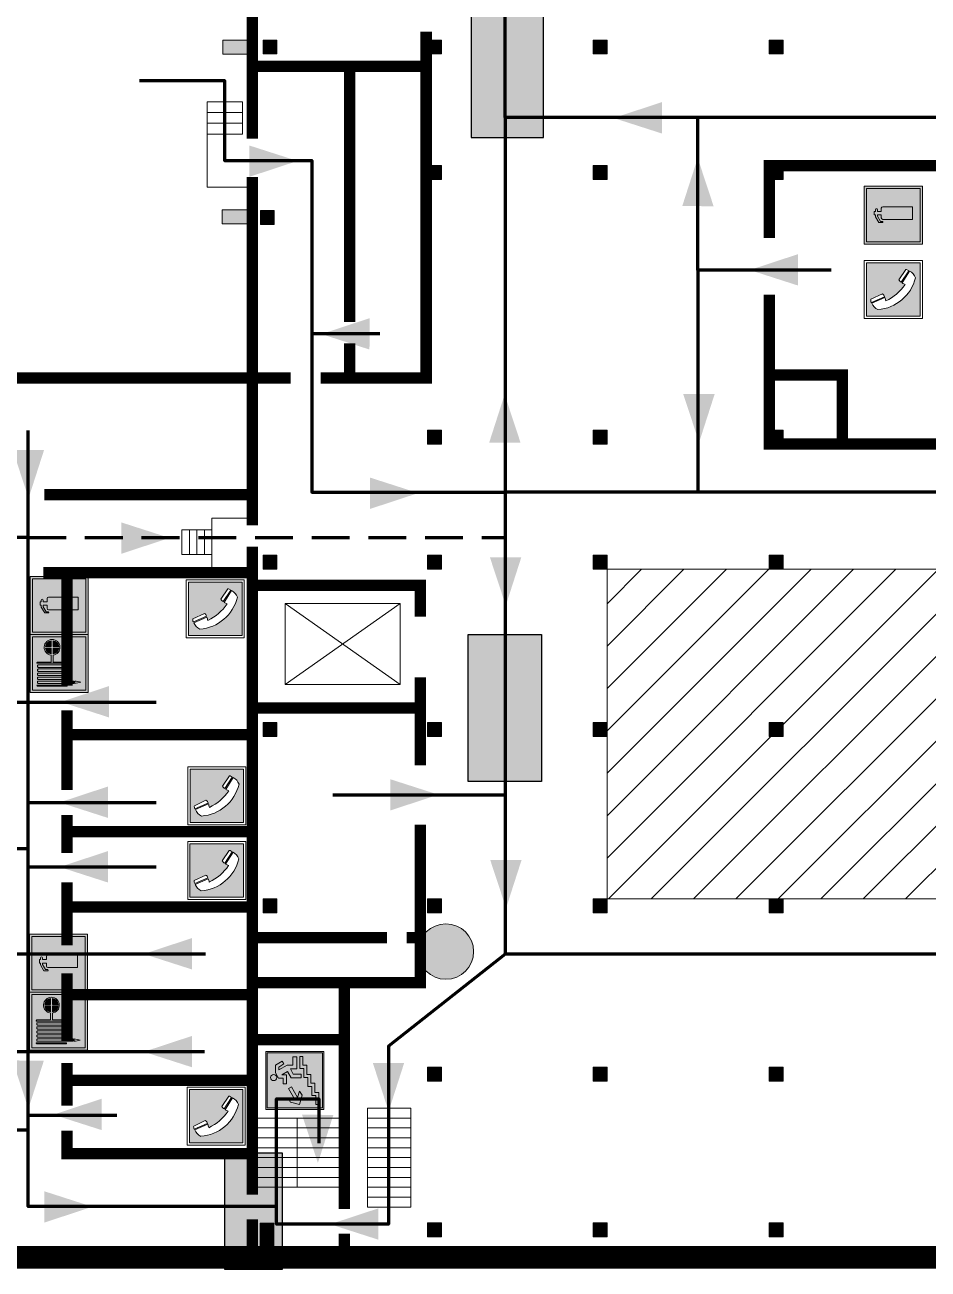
# Model space of a CAD drawing. Header units: millimetres. Extents: x 13810 to 67229, y 12374 to 21950.
# Drawn here: x 28635.9 to 28731.5, y 14167.9 to 14299.7 of the extents above; entities that cross this region are included whole.
import ezdxf

# ---------------------------------------------------------------- set-up
doc = ezdxf.new("R2010")
doc.units = ezdxf.units.MM
doc.linetypes.add('{ Wide Dash }', pattern=[12, 4, -2, 4, -2])
doc.layers.add('План_Штампы', color=7, linetype='Continuous')

# ---------------------------------------------------------------- blocks, each defined once
blk = doc.blocks.new('A$C32E8229D')
at = {"true_color": 0xffffff}
blk.add_hatch(color=7, dxfattribs=at).paths.add_polyline_path([(0, 0), (0, -8), (16, -8), (16, 0)])
h = blk.add_hatch(color=126)
h.paths.add_polyline_path([(0.2, -0.2), (15.8, -0.2), (15.8, -7.8), (0.2, -7.8)])
h.paths.add_polyline_path([(13.49, -2.05), (12.08, -2.05), (11.37, -2.63, 0.162397), (11.29, -2.84), (11.29, -3.63), (10.35, -3.63), (10.35, -4.05), (11.68, -4.05), (11.68, -3.48), (12.26, -4.28), (11.29, -5.1), (11.29, -6.78), (11.85, -6.78), (11.85, -5.44), (12.8, -4.64), (12.8, -5.94), (14.46, -5.94), (14.46, -5.39), (13.45, -5.39), (13.45, -3.97), (12.46, -2.59), (13.15, -2.59), (13.69, -3.34), (14.18, -3)], flags=16)
h.paths.add_polyline_path([(10.74, -1.82, 1), (11.8, -1.82, 1)], flags=16)
h.paths.add_polyline_path([(9.39, -3.59), (5.99, -3.59), (6.56, -3.03), (5.91, -3.03), (5.1, -3.83), (5.91, -4.64), (6.56, -4.64), (5.99, -4.09), (9.39, -4.09)], flags=16)
h.paths.add_polyline_path([(4.29, -1.08), (1.72, -1.08), (1.72, -6.6), (4.29, -6.6)], flags=16)
at = {"color": 126}
blk.add_lwpolyline([(16, -8), (0, -8), (0, 0), (16, 0)], close=True, dxfattribs=at)
blk = doc.blocks.new('вниз 3')
at = {"lineweight": 0, "true_color": 0xffffff}
h = blk.add_hatch(color=7, dxfattribs=at)
h.dxf.hatch_style = 1
h.paths.add_polyline_path([(40997.5, -4475.69), (40997.25, -4475.28), (40995.76, -4476.15), (40995.97, -4475.23), (40995.39, -4475.56), (40995.05, -4476.83), (40996.33, -4477.17), (40996.91, -4476.83), (40996, -4476.55)], flags=0)
h.paths.add_polyline_path([(40999.81, -4473.95), (41000.22, -4473.95), (41000.64, -4474.67), (41001.03, -4474.43), (41000.46, -4473.49), (41000.42, -4473.49), (40999.43, -4473.49), (40998.68, -4473.92), (40998.68, -4474.57), (40997.88, -4474.57), (40997.88, -4475), (40999.14, -4475), (40999.14, -4474.43), (40999.14, -4474.38), (40999.59, -4475.15), (40998.72, -4475.67), (40998.72, -4477.06), (40999.24, -4477.06), (40999.24, -4475.96), (40999.95, -4475.56), (40999.95, -4476.43), (41001.61, -4476.43), (41001.61, -4475.88), (41000.47, -4475.88), (41000.47, -4475.12)], flags=0)
h.paths.add_polyline_path([(40999.2, -4473.24, 1), (40998.35, -4473.24, 1)], flags=0)
h.paths.add_polyline_path([(41000.46, -4477.26), (41001.69, -4477.26), (41001.69, -4476.84), (41000.03, -4476.84), (41000.03, -4477.39), (40998.78, -4477.39), (40998.78, -4477.95), (40997.53, -4477.95), (40997.53, -4478.5), (40996.29, -4478.5), (40996.29, -4479.06), (40995.05, -4479.06), (40995.05, -4479.48), (40995.29, -4479.48), (40996.72, -4479.48), (40996.72, -4478.92), (40997.97, -4478.92), (40997.97, -4478.36), (40999.2, -4478.36), (40999.2, -4477.81), (41000.46, -4477.81)], flags=0)
h.paths.add_polyline_path([(41002.37, -4472.17), (40994.37, -4472.17), (40994.37, -4480.17), (41002.37, -4480.17)])
h.paths.add_polyline_path([(41002.16, -4479.96), (40994.57, -4479.96), (40994.57, -4472.37), (41002.16, -4472.37)], flags=16)
h.paths.add_polyline_path([(41001.61, -4475.88), (41001.61, -4476.43), (40999.95, -4476.43), (40999.95, -4475.56), (40999.24, -4475.96), (40999.24, -4477.06), (40998.72, -4477.06), (40998.72, -4475.67), (40999.59, -4475.15), (40999.14, -4474.38), (40999.14, -4474.43), (40999.14, -4475), (40997.88, -4475), (40997.88, -4474.57), (40998.68, -4474.57), (40998.68, -4473.92), (40999.43, -4473.49), (41000.42, -4473.49), (41000.46, -4473.49), (41001.03, -4474.43), (41000.64, -4474.67), (41000.22, -4473.95), (40999.81, -4473.95), (41000.47, -4475.12), (41000.47, -4475.88)], flags=0)
h.paths.add_polyline_path([(41001.69, -4476.84), (41001.69, -4477.26), (41000.46, -4477.26), (41000.46, -4477.81), (40999.2, -4477.81), (40999.2, -4478.36), (40997.97, -4478.36), (40997.97, -4478.92), (40996.72, -4478.92), (40996.72, -4479.48), (40995.05, -4479.48), (40995.05, -4479.06), (40996.29, -4479.06), (40996.29, -4478.5), (40997.53, -4478.5), (40997.53, -4477.95), (40998.78, -4477.95), (40998.78, -4477.39), (41000.03, -4477.39), (41000.03, -4476.84)], flags=0)
h.paths.add_polyline_path([(40998.35, -4473.24, -1), (40999.2, -4473.24, -1)], flags=0)
h.paths.add_polyline_path([(40997.5, -4475.69), (40996, -4476.55), (40996.91, -4476.83), (40996.33, -4477.17), (40995.05, -4476.83), (40995.39, -4475.56), (40995.97, -4475.23), (40995.76, -4476.15), (40997.25, -4475.28)], flags=0)
at = {"lineweight": 0}
h = blk.add_hatch(color=126, dxfattribs=at)
h.dxf.hatch_style = 1
h.paths.add_polyline_path([(41002.16, -4472.37), (40994.57, -4472.37), (40994.57, -4479.96), (41002.16, -4479.96)])
h.paths.add_polyline_path([(40995.97, -4475.23), (40995.76, -4476.15), (40997.25, -4475.28), (40997.5, -4475.69), (40996, -4476.55), (40996.91, -4476.83), (40996.33, -4477.17), (40995.05, -4476.83), (40995.39, -4475.56)], flags=16)
h.paths.add_polyline_path([(40997.88, -4474.57), (40998.68, -4474.57), (40998.68, -4473.92), (40999.43, -4473.49), (41000.42, -4473.49), (41000.46, -4473.49), (41001.03, -4474.43), (41000.64, -4474.67), (41000.22, -4473.95), (40999.81, -4473.95), (41000.47, -4475.12), (41000.47, -4475.88), (41001.61, -4475.88), (41001.61, -4476.43), (40999.95, -4476.43), (40999.95, -4475.56), (40999.24, -4475.96), (40999.24, -4477.06), (40998.72, -4477.06), (40998.72, -4475.67), (40999.59, -4475.15), (40999.14, -4474.38), (40999.14, -4474.43), (40999.14, -4475), (40997.88, -4475)], flags=16)
h.paths.add_polyline_path([(40998.35, -4473.24, -1), (40999.2, -4473.24, -1)], flags=16)
h.paths.add_polyline_path([(40997.53, -4477.95), (40998.78, -4477.95), (40998.78, -4477.39), (41000.03, -4477.39), (41000.03, -4476.84), (41001.69, -4476.84), (41001.69, -4477.26), (41000.46, -4477.26), (41000.46, -4477.81), (40999.2, -4477.81), (40999.2, -4478.36), (40997.97, -4478.36), (40997.97, -4478.92), (40996.72, -4478.92), (40996.72, -4479.48), (40995.05, -4479.48), (40995.05, -4479.06), (40996.29, -4479.06), (40996.29, -4478.5), (40997.53, -4478.5)], flags=16)
at = {"lineweight": 0, "true_color": 0xffffff}
h = blk.add_hatch(color=7, dxfattribs=at)
h.dxf.hatch_style = 1
h.paths.add_polyline_path([(40999.2, -4473.24, 1), (40998.35, -4473.24, 1)])
h.paths.add_polyline_path([(40999.81, -4473.95), (41000.22, -4473.95), (41000.64, -4474.67), (41001.03, -4474.43), (41000.46, -4473.49), (41000.42, -4473.49), (40999.43, -4473.49), (40998.68, -4473.92), (40998.68, -4474.57), (40997.88, -4474.57), (40997.88, -4475), (40999.14, -4475), (40999.14, -4474.43), (40999.14, -4474.38), (40999.59, -4475.15), (40998.72, -4475.67), (40998.72, -4477.06), (40999.24, -4477.06), (40999.24, -4475.96), (40999.95, -4475.56), (40999.95, -4476.43), (41001.61, -4476.43), (41001.61, -4475.88), (41000.47, -4475.88), (41000.47, -4475.12)])
h.paths.add_polyline_path([(40999.2, -4477.81), (41000.46, -4477.81), (41000.46, -4477.26), (41001.69, -4477.26), (41001.69, -4476.84), (41000.03, -4476.84), (41000.03, -4477.39), (40998.78, -4477.39), (40998.78, -4477.95), (40997.53, -4477.95), (40997.53, -4478.5), (40996.29, -4478.5), (40996.29, -4479.06), (40995.05, -4479.06), (40995.05, -4479.48), (40995.29, -4479.48), (40996.72, -4479.48), (40996.72, -4478.92), (40997.97, -4478.92), (40997.97, -4478.36), (40999.2, -4478.36)])
h.paths.add_polyline_path([(40997.5, -4475.69), (40997.25, -4475.28), (40995.76, -4476.15), (40995.97, -4475.23), (40995.39, -4475.56), (40995.05, -4476.83), (40996.33, -4477.17), (40996.91, -4476.83), (40996, -4476.55)])
at = {"color": 126, "lineweight": 0}
for points in [[(40994.37, -4472.17), (41002.37, -4472.17), (41002.37, -4480.17), (40994.37, -4480.17)], [(40994.57, -4472.37), (41002.16, -4472.37), (41002.16, -4479.96), (40994.57, -4479.96)]]:
    blk.add_lwpolyline(points, close=True, dxfattribs=at)
for points in [[(40999.14, -4474.43), (40999.14, -4475), (40997.88, -4475), (40997.88, -4474.57), (40998.68, -4474.57), (40998.68, -4473.92), (40999.43, -4473.49), (41000.42, -4473.49), (41000.46, -4473.49), (41001.03, -4474.43), (41000.64, -4474.67), (41000.22, -4473.95), (40999.81, -4473.95), (41000.47, -4475.12), (41000.47, -4475.88), (41001.61, -4475.88), (41001.61, -4476.43), (40999.95, -4476.43), (40999.95, -4475.56), (40999.24, -4475.96), (40999.24, -4477.06), (40998.72, -4477.06), (40998.72, -4475.67), (40999.59, -4475.15), (40999.14, -4474.38), (40999.14, -4474.43)], [(40995.05, -4476.83), (40995.39, -4475.56), (40995.97, -4475.23), (40995.76, -4476.15), (40997.25, -4475.28), (40997.5, -4475.69), (40996, -4476.55), (40996.91, -4476.83), (40996.33, -4477.17), (40995.05, -4476.83)], [(40995.29, -4479.48), (40995.05, -4479.48), (40995.05, -4479.06), (40996.29, -4479.06), (40996.29, -4478.5), (40997.53, -4478.5), (40997.53, -4477.95), (40998.78, -4477.95), (40998.78, -4477.39), (41000.03, -4477.39), (41000.03, -4476.84), (41001.69, -4476.84), (41001.69, -4477.26), (41000.46, -4477.26), (41000.46, -4477.81), (40999.2, -4477.81), (40999.2, -4478.36), (40997.97, -4478.36), (40997.97, -4478.92), (40996.72, -4478.92), (40996.72, -4479.48), (40995.05, -4479.48)]]:
    blk.add_lwpolyline(points, dxfattribs=at)
blk.add_circle((40998.77, -4473.24), 0.426, dxfattribs=at)
blk = doc.blocks.new('A$C7B4425F7')
at = {"true_color": 0xffffff}
blk.add_hatch(color=7, dxfattribs=at).paths.add_polyline_path([(0, 0), (-16, 0), (-16, -8), (0, -8)])
h = blk.add_hatch(color=126)
h.paths.add_polyline_path([(-0.2, -0.2), (-15.8, -0.2), (-15.8, -7.8), (-0.2, -7.8)])
h.paths.add_polyline_path([(-11.76, -2.03), (-11.76, -3.66), (-11.17, -3.66, -0.568275), (-11.17, -6.18), (-12.58, -6.18), (-12.58, -2.03)], flags=16)
h.paths.add_polyline_path([(-13.33, -4.12, -0.495768), (-13.59, -6.18), (-15.03, -6.18), (-15.03, -2.03), (-13.59, -2.03, -0.487973)], flags=16)
h.paths.add_polyline_path([(-10.25, -2.03), (-9.48, -2.03), (-9.48, -6.18), (-10.25, -6.18)], flags=16)
h.paths.add_polyline_path([(-13.84, -3.69), (-14.24, -3.69), (-14.24, -3.03), (-13.9, -3.03, -0.692621)], flags=0)
h.paths.add_polyline_path([(-9.15, -2.03), (-8.4, -2.03), (-8.04, -3.07), (-7.68, -2.03), (-6.93, -2.03), (-7.64, -4.1), (-6.93, -6.18), (-7.68, -6.18), (-8.04, -5.14), (-8.4, -6.18), (-9.15, -6.18), (-8.44, -4.1)], flags=16)
h.paths.add_polyline_path([(-11.76, -4.46), (-11.42, -4.46, -0.692621), (-11.36, -5.12), (-11.76, -5.12)], flags=0)
h.paths.add_polyline_path([(-13.9, -5.2), (-14.24, -5.2), (-14.24, -4.55), (-13.84, -4.55, -0.708038)], flags=0)
edge = h.paths.add_edge_path(flags=16)
edge.add_ellipse((-5.51, -4.08), major_axis=(0, 2.05), ratio=0.586184, start_angle=0, end_angle=360)
edge = h.paths.add_edge_path(flags=0)
edge.add_ellipse((-5.51, -4.08), major_axis=(0, 1.14), ratio=0.454828, start_angle=0, end_angle=360)
h.paths.add_polyline_path([(-4.13, -4.96, 0.377264), (-3.48, -4.52, 0.0555), (-3.16, -2.03), (-1.66, -2.03), (-1.66, -4.96), (-0.96, -4.96), (-0.96, -7.01), (-1.75, -7.01), (-1.75, -6.18), (-3.3, -6.18), (-3.3, -7.02), (-4.13, -7.02)], flags=16)
h.paths.add_polyline_path([(-2.73, -2.91), (-2.28, -2.91), (-2.28, -4.96), (-3.05, -4.96, 0.079136)], flags=0)
at = {"color": 126}
blk.add_lwpolyline([(-16, -8), (0, -8), (0, 0), (-16, 0)], close=True, dxfattribs=at)
blk = doc.blocks.new('A$C7B8C2D5B')
at = {"lineweight": 0}
h = blk.add_hatch(color=5, dxfattribs=at)
h.dxf.hatch_style = 1
h.paths.add_polyline_path([(1.397, -3.024, 1), (-2.112, -3.024, 1)])
at = {"color": 5, "lineweight": 0}
blk.add_circle((-0.358, -3.024), 1.755, dxfattribs=at)
blk = doc.blocks.new('A$C456E1F9C')
at = {"lineweight": 5}
h = blk.add_hatch(color=242, dxfattribs=at)
h.paths.add_polyline_path([(0.51, -1.47), (0.51, -13.26), (12.29, -13.26), (12.29, -1.47)])
h.paths.add_polyline_path([(5.42, -4.95, -0.254479), (4.78, -5.4), (3.52, -2.53, -0.209735), (4.23, -2.4)], flags=16)
h.paths.add_polyline_path([(8.53, -8.6), (10.87, -10.17), (10.54, -10.76), (8.03, -9.13, -0.192251)], flags=16)
h.paths.add_polyline_path([(4.61, -5.49, 0.005518), (3.87, -5.72, 0.128647), (7.49, -10.01, 0.00809), (7.83, -9.33), (10.47, -10.97, -0.16736), (8.99, -12.25, -0.327862), (1.95, -3.95, -0.166952), (3.36, -2.62)], flags=16)
at = {"color": 242, "lineweight": 5}
for p, q in [((0, -13.77), (0, -0.97)), ((12.8, -0.97), (0, -0.97)), ((4.61, -5.49), (3.36, -2.62)), ((3.52, -2.53), (4.78, -5.4)), ((4.23, -2.4), (5.42, -4.95)), ((12.8, -13.77), (12.8, -0.97)), ((7.83, -9.33), (10.47, -10.97)), ((8.03, -9.13), (10.54, -10.76)), ((10.81, -10.12), (8.53, -8.6)), ((10.54, -10.76), (10.8, -10.3)), ((10.8, -10.3), (10.81, -10.12)), ((0, -13.77), (12.8, -13.77))]:
    blk.add_line(p, q, dxfattribs=at)
blk.add_lwpolyline([(0.51, -1.47), (12.29, -1.47), (12.29, -13.26), (0.51, -13.26)], close=True, dxfattribs=at)
for centre, radius, start, end in [((4.59, -5.34), 2.99, 114.2845, 152.1974), ((4.02, -3.27), 0.891, 76.3284, 123.7092), ((11.12, -3.31), 9.19, 183.9915, 256.6009), ((14.98, -39.1), 35.17, 107.1487, 108.4135), ((4.68, -4.59), 0.824, 276.9621, 334.0723), ((13.86, -0.94), 11.08, 205.5536, 234.8762), ((-13.31, 0.8), 23.44, 332.5487, 334.4027), ((8.94, -9.5), 0.989, 114.4092, 157.9388), ((7.87, -9.46), 3, 291.9291, 329.9329)]:
    blk.add_arc(centre, radius, start, end, dxfattribs=at)
blk = doc.blocks.new('A$C37112FD5')
at = {"true_color": 0xf5f5ff}
h = blk.add_hatch(color=7, dxfattribs=at)
h.dxf.hatch_style = 1
h.paths.add_polyline_path([(12.8, -7.4), (0, -7.4), (0, -20.2), (12.8, -20.2)])
h.paths.add_polyline_path([(12.29, -7.91), (12.29, -19.69), (0.51, -19.69), (0.51, -7.91)], flags=16)
h.paths.add_polyline_path([(4.98, -9.04, -0.42597), (5.17, -9.22), (5.17, -12.25), (5.17, -15.29, -0.432244), (4.98, -15.47), (4.83, -15.47, -0.42597), (4.64, -15.29), (4.64, -12.25), (4.64, -9.22, -0.432244), (4.83, -9.04)], flags=0)
h.paths.add_polyline_path([(4.28, -9.22), (4.28, -12.25), (4.28, -15.29, -0.432244), (4.09, -15.47), (3.94, -15.47, -0.42597), (3.75, -15.29), (3.75, -12.25), (3.75, -9.22, -0.432244), (3.94, -9.04), (4.09, -9.04, -0.42597)], flags=0)
h.paths.add_polyline_path([(5.72, -9.04), (5.87, -9.04, -0.42597), (6.06, -9.22), (6.06, -12.25), (6.06, -15.29, -0.432244), (5.87, -15.47), (5.72, -15.47, -0.42597), (5.53, -15.29), (5.53, -12.25), (5.53, -9.22, -0.432244)], flags=0)
h.paths.add_polyline_path([(6.42, -8.9), (6.5, -8.9, -0.42597), (6.69, -9.08), (6.69, -12.03), (8.21, -12.03, -15.824349), (8.21, -12.47), (6.69, -12.47), (6.69, -15.42, -0.432244), (6.5, -15.6), (6.42, -15.6)], flags=0)
h.paths.add_polyline_path([(3.39, -9.22), (3.39, -12.25), (3.39, -15.29, -0.432244), (3.2, -15.47), (3.05, -15.47, -0.42597), (2.85, -15.29), (2.85, -12.25), (2.85, -9.22, -0.432244), (3.05, -9.04), (3.2, -9.04, -0.42597)], flags=0)
h.paths.add_polyline_path([(2.5, -9.22), (2.5, -16.71), (1.96, -16.71), (1.96, -9.22, -0.432244), (2.15, -9.04), (2.31, -9.04, -0.42597)], flags=0)
h.paths.add_polyline_path([(1.61, -8.9), (1.61, -15.6), (1.57, -15.6, -0.42597), (1.37, -15.42), (1.37, -12.03), (1.37, -9.09, -0.432244), (1.57, -8.9)], flags=0)
h.paths.add_polyline_path([(9.76, -10.81), (9.76, -12.03), (8.49, -12.03, -0.336371)], flags=0)
h.paths.add_polyline_path([(8.49, -12.47), (9.76, -12.47), (9.76, -13.7, -0.336371)], flags=0)
h.paths.add_polyline_path([(10.11, -10.81, -0.336371), (11.38, -12.03), (10.11, -12.03)], flags=0)
h.paths.add_polyline_path([(10.11, -12.47), (11.38, -12.47, -0.336371), (10.11, -13.7)], flags=0)
h.paths.add_polyline_path([(2.5, -16.84), (2.5, -17.05), (1.97, -17.05), (1.97, -16.84)], flags=0)
h.paths.add_polyline_path([(2.5, -17.24, -0.033778), (2.24, -18.6, -0.033778), (1.97, -17.24)], flags=0)
h = blk.add_hatch(color=242)
h.dxf.hatch_style = 1
h.paths.add_polyline_path([(12.29, -7.91), (0.51, -7.91), (0.51, -19.69), (12.29, -19.69)])
h.paths.add_polyline_path([(6.42, -15.6), (6.42, -8.9), (6.5, -8.9, -0.42597), (6.69, -9.08), (6.69, -12.03), (8.21, -12.03, -15.824349), (8.21, -12.47), (6.69, -12.47), (6.69, -15.42, -0.432244), (6.5, -15.6)], flags=16)
h.paths.add_polyline_path([(5.87, -15.47), (5.72, -15.47, -0.42597), (5.53, -15.29), (5.53, -12.25), (5.53, -9.22, -0.432244), (5.72, -9.04), (5.87, -9.04, -0.42597), (6.06, -9.22), (6.06, -12.25), (6.06, -15.29, -0.432244)], flags=16)
h.paths.add_polyline_path([(4.98, -15.47), (4.83, -15.47, -0.42597), (4.64, -15.29), (4.64, -12.25), (4.64, -9.22, -0.432244), (4.83, -9.04), (4.98, -9.04, -0.42597), (5.17, -9.22), (5.17, -12.25), (5.17, -15.29, -0.432244)], flags=16)
h.paths.add_polyline_path([(4.09, -15.47), (3.94, -15.47, -0.42597), (3.75, -15.29), (3.75, -12.25), (3.75, -9.22, -0.432244), (3.94, -9.04), (4.09, -9.04, -0.42597), (4.28, -9.22), (4.28, -12.25), (4.28, -15.29, -0.432244)], flags=16)
h.paths.add_polyline_path([(3.2, -15.47), (3.05, -15.47, -0.42597), (2.85, -15.29), (2.85, -12.25), (2.85, -9.22, -0.432244), (3.05, -9.04), (3.2, -9.04, -0.42597), (3.39, -9.22), (3.39, -12.25), (3.39, -15.29, -0.432244)], flags=16)
h.paths.add_polyline_path([(2.5, -17.05), (1.97, -17.05), (1.97, -16.84), (2.5, -16.84)], flags=16)
h.paths.add_polyline_path([(2.5, -17.24, -0.033778), (2.24, -18.6, -0.033778), (1.97, -17.24)], flags=16)
h.paths.add_polyline_path([(2.5, -16.71), (1.96, -16.71), (1.96, -9.22, -0.432244), (2.15, -9.04), (2.31, -9.04, -0.42597), (2.5, -9.22)], flags=16)
h.paths.add_polyline_path([(1.61, -15.6), (1.57, -15.6, -0.42597), (1.37, -15.42), (1.37, -12.03), (1.37, -9.09, -0.432244), (1.57, -8.9), (1.61, -8.9)], flags=16)
h.paths.add_polyline_path([(8.49, -12.47), (9.76, -12.47), (9.76, -13.7, -0.336371)], flags=0)
h.paths.add_polyline_path([(10.11, -13.7), (10.11, -12.47), (11.38, -12.47, -0.336371)], flags=0)
h.paths.add_polyline_path([(8.49, -12.03, -0.336371), (9.76, -10.81), (9.76, -12.03)], flags=0)
h.paths.add_polyline_path([(10.11, -12.03), (10.11, -10.81, -0.336371), (11.38, -12.03)], flags=0)
h = blk.add_hatch(color=7, dxfattribs=at)
h.dxf.hatch_style = 1
h.paths.add_polyline_path([(1.61, -8.9), (1.57, -8.9, 0.432244), (1.37, -9.09), (1.37, -12.03), (1.37, -15.42, 0.42597), (1.57, -15.6), (1.61, -15.6)])
h.paths.add_polyline_path([(2.5, -9.22, 0.42597), (2.31, -9.04), (2.15, -9.04, 0.432244), (1.96, -9.22), (1.96, -16.71), (2.5, -16.71)])
h.paths.add_polyline_path([(2.5, -16.84), (1.97, -16.84), (1.97, -17.05), (2.5, -17.05)])
h.paths.add_polyline_path([(2.5, -17.24), (1.97, -17.24, 0.033778), (2.24, -18.6, 0.033778)])
h.paths.add_polyline_path([(3.39, -12.25), (3.39, -9.22, 0.42597), (3.2, -9.04), (3.05, -9.04, 0.432244), (2.85, -9.22), (2.85, -12.25), (2.85, -15.29, 0.42597), (3.05, -15.47), (3.2, -15.47, 0.432244), (3.39, -15.29)])
h.paths.add_polyline_path([(4.28, -12.25), (4.28, -9.22, 0.42597), (4.09, -9.04), (3.94, -9.04, 0.432244), (3.75, -9.22), (3.75, -12.25), (3.75, -15.29, 0.42597), (3.94, -15.47), (4.09, -15.47, 0.432244), (4.28, -15.29)])
h.paths.add_polyline_path([(5.17, -12.25), (5.17, -9.22, 0.42597), (4.98, -9.04), (4.83, -9.04, 0.432244), (4.64, -9.22), (4.64, -12.25), (4.64, -15.29, 0.42597), (4.83, -15.47), (4.98, -15.47, 0.432244), (5.17, -15.29)])
h.paths.add_polyline_path([(6.06, -12.25), (6.06, -9.22, 0.42597), (5.87, -9.04), (5.72, -9.04, 0.432244), (5.53, -9.22), (5.53, -12.25), (5.53, -15.29, 0.42597), (5.72, -15.47), (5.87, -15.47, 0.432244), (6.06, -15.29)])
h.paths.add_polyline_path([(6.69, -12.47), (8.21, -12.47, 15.824349), (8.21, -12.03), (6.69, -12.03), (6.69, -9.08, 0.42597), (6.5, -8.9), (6.42, -8.9), (6.42, -15.6), (6.5, -15.6, 0.432244), (6.69, -15.42)])
h.paths.add_polyline_path([(8.49, -12.47), (9.76, -12.47), (9.76, -13.7, -0.336371)], flags=16)
h.paths.add_polyline_path([(8.49, -12.03, -0.336371), (9.76, -10.81), (9.76, -12.03)], flags=16)
h.paths.add_polyline_path([(10.11, -12.47), (11.38, -12.47, -0.336371), (10.11, -13.7)], flags=16)
h.paths.add_polyline_path([(10.11, -12.03), (10.11, -10.81, -0.336371), (11.38, -12.03)], flags=16)
h = blk.add_hatch(color=242)
h.dxf.hatch_style = 1
h.paths.add_polyline_path([(9.76, -10.81, 0.336371), (8.49, -12.03), (9.76, -12.03)])
h.paths.add_polyline_path([(10.11, -10.81), (10.11, -12.03), (11.38, -12.03, 0.336371)])
h.paths.add_polyline_path([(11.38, -12.47), (10.11, -12.47), (10.11, -13.7, 0.336371)])
h.paths.add_polyline_path([(9.76, -12.47), (8.49, -12.47, 0.336371), (9.76, -13.7)])
at = {"color": 242, "lineweight": 5}
for p, q in [((0, -20.2), (0, -7.4)), ((0, -7.4), (12.8, -7.4)), ((12.8, -20.2), (12.8, -7.4)), ((1.37, -12.03), (1.37, -9.08)), ((1.57, -8.9), (1.61, -8.9)), ((1.61, -8.9), (1.61, -15.6)), ((1.96, -16.71), (1.96, -9.22)), ((2.15, -9.04), (2.31, -9.04)), ((2.5, -16.71), (2.5, -9.22)), ((2.85, -12.25), (2.85, -9.22)), ((3.05, -9.04), (3.2, -9.04)), ((3.39, -12.25), (3.39, -9.22)), ((3.75, -12.25), (3.75, -9.22)), ((3.94, -9.04), (4.09, -9.04)), ((4.28, -12.25), (4.28, -9.22)), ((4.64, -12.25), (4.64, -9.22)), ((4.83, -9.04), (4.98, -9.04)), ((5.17, -12.25), (5.17, -9.22)), ((5.53, -12.25), (5.53, -9.22)), ((5.72, -9.04), (5.87, -9.04)), ((6.06, -12.25), (6.06, -9.22)), ((6.42, -8.9), (6.42, -15.6)), ((6.5, -8.9), (6.42, -8.9)), ((6.69, -12.03), (6.69, -9.08)), ((9.76, -10.81), (9.76, -12.03)), ((10.11, -10.81), (10.11, -12.03)), ((1.37, -12.03), (1.37, -15.42)), ((2.85, -12.25), (2.85, -15.29)), ((3.39, -12.25), (3.39, -15.29)), ((3.75, -12.25), (3.75, -15.29)), ((4.28, -12.25), (4.28, -15.29)), ((4.64, -12.25), (4.64, -15.29)), ((5.17, -12.25), (5.17, -15.29)), ((5.53, -12.25), (5.53, -15.29)), ((6.06, -12.25), (6.06, -15.29)), ((8.21, -12.03), (6.69, -12.03)), ((8.21, -12.47), (6.69, -12.47)), ((6.69, -12.47), (6.69, -15.42)), ((9.76, -12.03), (8.49, -12.03)), ((9.76, -12.47), (8.49, -12.47)), ((9.76, -12.47), (9.76, -13.7)), ((11.38, -12.03), (10.11, -12.03)), ((11.38, -12.47), (10.11, -12.47)), ((10.11, -12.47), (10.11, -13.7)), ((1.57, -15.6), (1.61, -15.6)), ((3.05, -15.47), (3.2, -15.47)), ((3.94, -15.47), (4.09, -15.47)), ((4.83, -15.47), (4.98, -15.47)), ((5.72, -15.47), (5.87, -15.47)), ((6.42, -15.6), (6.5, -15.6)), ((1.96, -16.71), (2.5, -16.71)), ((1.97, -16.84), (2.5, -16.84)), ((1.97, -17.05), (1.97, -16.84)), ((2.5, -17.05), (1.97, -17.05)), ((1.97, -17.24), (2.5, -17.24)), ((2.5, -16.84), (2.5, -17.05)), ((0, -20.2), (12.8, -20.2))]:
    blk.add_line(p, q, dxfattribs=at)
blk.add_lwpolyline([(0.51, -7.91), (12.29, -7.91), (12.29, -19.69), (0.51, -19.69)], close=True, dxfattribs=at)
for centre, radius, start, end in [((1.56, -9.09), 0.182, 87.1027, 180.6071), ((2.15, -9.22), 0.182, 87.1027, 180.6071), ((2.32, -9.22), 0.182, 359.3929, 92.8973), ((3.04, -9.22), 0.182, 87.1027, 180.6071), ((3.21, -9.22), 0.182, 359.3929, 92.8973), ((3.93, -9.22), 0.182, 87.1027, 180.6071), ((4.1, -9.22), 0.182, 359.3929, 92.8973), ((4.82, -9.22), 0.182, 87.1027, 180.6071), ((4.99, -9.22), 0.182, 359.3929, 92.8973), ((5.71, -9.22), 0.182, 87.1027, 180.6071), ((5.88, -9.22), 0.182, 359.3929, 92.8973), ((6.51, -9.09), 0.182, 359.3929, 92.8973), ((9.93, -12.25), 1.74, 187.2319, 172.7681), ((9.93, -12.25), 1.46, 96.9927, 171.3585), ((9.93, -12.25), 1.46, 8.6415, 83.0073), ((9.93, -12.25), 1.46, 188.6415, 263.0073), ((9.93, -12.25), 1.46, 276.9927, 351.3585), ((1.56, -15.42), 0.182, 179.3929, 272.8973), ((3.04, -15.29), 0.182, 179.3929, 272.8973), ((3.21, -15.29), 0.182, 267.1027, 0.6071), ((3.93, -15.29), 0.182, 179.3929, 272.8973), ((4.1, -15.29), 0.182, 267.1027, 0.6071), ((4.82, -15.29), 0.182, 179.3929, 272.8973), ((4.99, -15.29), 0.182, 267.1027, 0.6071), ((5.71, -15.29), 0.182, 179.3929, 272.8973), ((5.88, -15.29), 0.182, 267.1027, 0.6071), ((6.51, -15.42), 0.182, 267.1027, 0.6071), ((12.17, -15.98), 10.27, 187.041, 194.7793), ((-7.7, -15.98), 10.27, 345.2207, 352.959)]:
    blk.add_arc(centre, radius, start, end, dxfattribs=at)
blk = doc.blocks.new('A$C3AD82952')
at = {"true_color": 0xf5f5ff}
h = blk.add_hatch(color=7, dxfattribs=at)
h.dxf.hatch_style = 1
h.paths.add_polyline_path([(8.21, 8.73, 0.414214), (7.89, 9.05), (7.22, 9.05), (7.22, 9.92), (7.59, 9.92, 1), (7.57, 10.36), (7.22, 10.36), (7.22, 10.6), (6.43, 10.6), (6.43, 10.36), (6.01, 10.36), (4.74, 9.59), (4.74, 8.69), (4.98, 8.73), (4.98, 9.26), (6.12, 9.91), (6.43, 9.91), (6.43, 9.05), (5.76, 9.05, 0.414214), (5.44, 8.73), (5.44, 2.2), (8.21, 2.2)], flags=0)
h.paths.add_polyline_path([(12.8, 12.8), (0, 12.8), (0, 0), (12.8, 0)])
h.paths.add_polyline_path([(0.51, 12.29), (12.29, 12.29), (12.29, 0.51), (0.51, 0.51)], flags=16)
h.paths.add_polyline_path([(4.74, 9.59), (6.01, 10.36), (6.43, 10.36), (6.43, 10.6), (7.22, 10.6), (7.22, 10.36), (7.59, 10.36, -0.94586), (7.59, 9.92), (7.22, 9.92), (7.22, 9.05), (7.89, 9.05, -0.414214), (8.21, 8.73), (8.21, 2.2), (5.44, 2.2), (5.44, 8.73, -0.414214), (5.76, 9.05), (6.43, 9.05), (6.43, 9.91), (6.12, 9.91), (4.98, 9.26), (4.98, 8.73), (4.74, 8.69)], flags=0)
h = blk.add_hatch(color=242)
h.dxf.hatch_style = 1
h.paths.add_polyline_path([(12.29, 12.29), (0.51, 12.29), (0.51, 0.51), (12.29, 0.51)])
h.paths.add_polyline_path([(4.74, 8.69), (4.74, 9.59), (6.01, 10.36), (6.43, 10.36), (6.43, 10.6), (7.22, 10.6), (7.22, 10.36), (7.59, 10.36, -0.94586), (7.59, 9.92), (7.22, 9.92), (7.22, 9.05), (7.89, 9.05, -0.414214), (8.21, 8.73), (8.21, 2.2), (5.44, 2.2), (5.44, 8.73, -0.414214), (5.76, 9.05), (6.43, 9.05), (6.43, 9.91), (6.12, 9.91), (4.98, 9.26), (4.98, 8.73)], flags=16)
h = blk.add_hatch(color=7, dxfattribs=at)
h.dxf.hatch_style = 1
h.paths.add_polyline_path([(8.21, 8.73, 0.414214), (7.89, 9.05), (7.22, 9.05), (7.22, 9.92), (7.59, 9.92, 1), (7.57, 10.36), (7.22, 10.36), (7.22, 10.6), (6.43, 10.6), (6.43, 10.36), (6.01, 10.36), (4.74, 9.59), (4.74, 8.69), (4.98, 8.73), (4.98, 9.26), (6.12, 9.91), (6.43, 9.91), (6.43, 9.05), (5.76, 9.05, 0.414214), (5.44, 8.73), (5.44, 2.2), (8.21, 2.2)])
at = {"color": 242, "lineweight": 5}
for p, q in [((0, 0), (0, 12.8)), ((0, 12.8), (12.8, 12.8)), ((12.8, 0), (12.8, 12.8)), ((6.01, 10.36), (4.74, 9.59)), ((4.74, 9.59), (4.74, 8.69)), ((4.74, 8.69), (4.98, 8.73)), ((4.98, 9.26), (6.12, 9.91)), ((4.98, 8.73), (4.98, 9.26)), ((5.44, 2.2), (5.44, 8.73)), ((5.76, 9.05), (6.43, 9.05)), ((6.01, 10.36), (6.43, 10.36)), ((6.12, 9.91), (6.43, 9.91)), ((7.22, 10.6), (6.43, 10.6)), ((6.43, 10.6), (6.43, 10.36)), ((6.43, 9.91), (6.43, 9.05)), ((7.22, 10.36), (7.22, 10.6)), ((7.59, 10.36), (7.22, 10.36)), ((7.22, 9.05), (7.22, 9.92)), ((7.59, 9.92), (7.22, 9.92)), ((7.89, 9.05), (7.22, 9.05)), ((8.21, 2.2), (8.21, 8.73)), ((0, 0), (12.8, 0)), ((5.44, 2.2), (8.21, 2.2))]:
    blk.add_line(p, q, dxfattribs=at)
blk.add_lwpolyline([(0.51, 12.29), (12.29, 12.29), (12.29, 0.51), (0.51, 0.51)], close=True, dxfattribs=at)
for centre, radius, start, end in [((5.76, 8.73), 0.32, 90, 180), ((7.58, 10.14), 0.223, 273.1875, 86.8125), ((7.89, 8.73), 0.32, 0, 90)]:
    blk.add_arc(centre, radius, start, end, dxfattribs=at)

msp = doc.modelspace()

# ---------------------------------------------------------------- hatches: boundary and pattern name
at = {"lineweight": 0}
h = msp.add_hatch(dxfattribs=at)
h.set_pattern_fill('ANSI31', color=256)
h.set_pattern_definition([(45, (-1163.6695, -1191.5163), (-2.24506403, 2.24506403), [])])
h.paths.add_polyline_path([(28840.16, 14298.11), (28840.16, 14332.28), (28734.19, 14332.28), (28734.19, 14298.11)])
h.paths.add_polyline_path([(29001.66, 14298.11), (29001.66, 14332.28), (28895.5, 14332.28), (28895.5, 14298.11)])
h.paths.add_polyline_path([(28878.05, 14242.06), (28878.05, 14207.15), (28965.8, 14207.15), (28965.8, 14242.06)])
h.paths.add_polyline_path([(28840.16, 14207.15), (28840.16, 14242.06), (28697.53, 14242.06), (28697.53, 14207.15)])
h = msp.add_hatch(color=256, dxfattribs=at)
h.dxf.hatch_style = 1
h.paths.add_polyline_path([(28656.85, 14298.08), (28656.85, 14296.6), (28660.11, 14296.6), (28660.11, 14298.08)])
h = msp.add_hatch(color=256, dxfattribs=at)
h.dxf.hatch_style = 1
h.paths.add_polyline_path([(28661.11, 14298.11), (28661.11, 14296.63), (28662.57, 14296.63), (28662.57, 14298.11)])
h = msp.add_hatch(color=256, dxfattribs=at)
h.dxf.hatch_style = 1
h.paths.add_polyline_path([(28678.53, 14298.11), (28678.53, 14296.63), (28680, 14296.63), (28680, 14298.11)])
h = msp.add_hatch(color=256, dxfattribs=at)
h.dxf.hatch_style = 1
h.paths.add_polyline_path([(28696.07, 14298.11), (28696.07, 14296.63), (28697.53, 14296.63), (28697.53, 14298.11)])
h = msp.add_hatch(color=256, dxfattribs=at)
h.dxf.hatch_style = 1
h.paths.add_polyline_path([(28714.71, 14298.11), (28714.71, 14296.63), (28716.18, 14296.63), (28716.18, 14298.11)])
h = msp.add_hatch(color=256, dxfattribs=at)
h.dxf.hatch_style = 1
h.paths.add_polyline_path([(28678.53, 14284.82), (28678.53, 14283.34), (28680, 14283.34), (28680, 14284.82)])
h = msp.add_hatch(color=256, dxfattribs=at)
h.dxf.hatch_style = 1
h.paths.add_polyline_path([(28696.07, 14284.82), (28696.07, 14283.34), (28697.53, 14283.34), (28697.53, 14284.82)])
h = msp.add_hatch(color=256, dxfattribs=at)
h.dxf.hatch_style = 1
h.paths.add_polyline_path([(28714.71, 14284.82), (28714.71, 14283.34), (28716.18, 14283.34), (28716.18, 14284.82)])
h = msp.add_hatch(color=256, dxfattribs=at)
h.dxf.hatch_style = 1
h.paths.add_polyline_path([(28656.78, 14280.11), (28656.78, 14278.63), (28660.03, 14278.63), (28660.03, 14280.11)])
h = msp.add_hatch(color=256, dxfattribs=at)
h.dxf.hatch_style = 1
h.paths.add_polyline_path([(28660.83, 14280.05), (28660.83, 14278.57), (28662.29, 14278.57), (28662.29, 14280.05)])
h = msp.add_hatch(color=256, dxfattribs=at)
h.dxf.hatch_style = 1
h.paths.add_polyline_path([(28678.53, 14256.78), (28678.53, 14255.31), (28680, 14255.31), (28680, 14256.78)])
h = msp.add_hatch(color=256, dxfattribs=at)
h.dxf.hatch_style = 1
h.paths.add_polyline_path([(28696.07, 14256.78), (28696.07, 14255.31), (28697.53, 14255.31), (28697.53, 14256.78)])
h = msp.add_hatch(color=256, dxfattribs=at)
h.dxf.hatch_style = 1
h.paths.add_polyline_path([(28714.71, 14256.78), (28714.71, 14255.31), (28716.18, 14255.31), (28716.18, 14256.78)])
h = msp.add_hatch(color=256, dxfattribs=at)
h.dxf.hatch_style = 1
h.paths.add_polyline_path([(28661.11, 14243.54), (28661.11, 14242.06), (28662.57, 14242.06), (28662.57, 14243.54)])
h = msp.add_hatch(color=256, dxfattribs=at)
h.dxf.hatch_style = 1
h.paths.add_polyline_path([(28678.53, 14243.54), (28678.53, 14242.06), (28680, 14242.06), (28680, 14243.54)])
h = msp.add_hatch(color=256, dxfattribs=at)
h.dxf.hatch_style = 1
h.paths.add_polyline_path([(28696.07, 14243.54), (28696.07, 14242.06), (28697.53, 14242.06), (28697.53, 14243.54)])
h = msp.add_hatch(color=256, dxfattribs=at)
h.dxf.hatch_style = 1
h.paths.add_polyline_path([(28714.71, 14243.54), (28714.71, 14242.06), (28716.18, 14242.06), (28716.18, 14243.54)])
h = msp.add_hatch(color=256, dxfattribs=at)
h.dxf.hatch_style = 1
h.paths.add_polyline_path([(28661.11, 14225.84), (28661.11, 14224.36), (28662.57, 14224.36), (28662.57, 14225.84)])
h = msp.add_hatch(color=256, dxfattribs=at)
h.dxf.hatch_style = 1
h.paths.add_polyline_path([(28678.53, 14225.84), (28678.53, 14224.36), (28680, 14224.36), (28680, 14225.84)])
h = msp.add_hatch(color=256, dxfattribs=at)
h.dxf.hatch_style = 1
h.paths.add_polyline_path([(28696.07, 14225.84), (28696.07, 14224.36), (28697.53, 14224.36), (28697.53, 14225.84)])
h = msp.add_hatch(color=256, dxfattribs=at)
h.dxf.hatch_style = 1
h.paths.add_polyline_path([(28714.71, 14225.84), (28714.71, 14224.36), (28716.18, 14224.36), (28716.18, 14225.84)])
h = msp.add_hatch(color=256, dxfattribs=at)
h.dxf.hatch_style = 1
h.paths.add_polyline_path([(28661.11, 14207.15), (28661.11, 14205.67), (28662.57, 14205.67), (28662.57, 14207.15)])
h = msp.add_hatch(color=256, dxfattribs=at)
h.dxf.hatch_style = 1
h.paths.add_polyline_path([(28678.53, 14207.15), (28678.53, 14205.67), (28680, 14205.67), (28680, 14207.15)])
h = msp.add_hatch(color=256, dxfattribs=at)
h.dxf.hatch_style = 1
h.paths.add_polyline_path([(28696.07, 14207.15), (28696.07, 14205.67), (28697.53, 14205.67), (28697.53, 14207.15)])
h = msp.add_hatch(color=256, dxfattribs=at)
h.dxf.hatch_style = 1
h.paths.add_polyline_path([(28714.71, 14207.15), (28714.71, 14205.67), (28716.18, 14205.67), (28716.18, 14207.15)])
h = msp.add_hatch(color=256, dxfattribs=at)
h.dxf.hatch_style = 1
h.paths.add_polyline_path([(28678.53, 14189.33), (28678.53, 14187.85), (28680, 14187.85), (28680, 14189.33)])
h = msp.add_hatch(color=256, dxfattribs=at)
h.dxf.hatch_style = 1
h.paths.add_polyline_path([(28696.07, 14189.33), (28696.07, 14187.85), (28697.53, 14187.85), (28697.53, 14189.33)])
h = msp.add_hatch(color=256, dxfattribs=at)
h.dxf.hatch_style = 1
h.paths.add_polyline_path([(28714.71, 14189.33), (28714.71, 14187.85), (28716.18, 14187.85), (28716.18, 14189.33)])
h = msp.add_hatch(color=256, dxfattribs=at)
h.dxf.hatch_style = 1
h.paths.add_polyline_path([(28660.8, 14172.81), (28660.8, 14171.33), (28662.26, 14171.33), (28662.26, 14172.81)])
h = msp.add_hatch(color=256, dxfattribs=at)
h.dxf.hatch_style = 1
h.paths.add_polyline_path([(28678.53, 14172.86), (28678.53, 14171.38), (28680, 14171.38), (28680, 14172.86)])
h = msp.add_hatch(color=256, dxfattribs=at)
h.dxf.hatch_style = 1
h.paths.add_polyline_path([(28696.07, 14172.86), (28696.07, 14171.38), (28697.53, 14171.38), (28697.53, 14172.86)])
h = msp.add_hatch(color=256, dxfattribs=at)
h.dxf.hatch_style = 1
h.paths.add_polyline_path([(28714.71, 14172.86), (28714.71, 14171.38), (28716.18, 14171.38), (28716.18, 14172.86)])
h = msp.add_hatch(color=256, dxfattribs=at)
h.dxf.hatch_style = 1
h.paths.add_polyline_path([(28660.8, 14171.33), (28660.8, 14169.85), (28662.26, 14169.85), (28662.26, 14171.33)])

# ---------------------------------------------------------------- linework, layer by layer
for points, const_width in [([(28685.61, 14370.46), (28564.44, 14370.46), (28564.44, 14297.31), (28582.14, 14297.31), (28582.14, 14279.63), (28604.98, 14279.63), (28604.98, 14169.21), (29001.66, 14169.21)], 2.4), ([(28659.98, 14287.66), (28659.98, 14317.12)], 1.2), ([(28667.22, 14262.31), (28678.38, 14262.31), (28678.38, 14299.01)], 1.2), ([(28670.29, 14268.26), (28670.29, 14295.32), (28678.61, 14295.32), (28660.37, 14295.32)], 1.2), ([(28714.71, 14277.15), (28714.71, 14284.82), (28769.88, 14284.82), (28769.88, 14273.32)], 1.2), ([(28659.98, 14246.7), (28659.98, 14283.6)], 1.2), ([(28769.88, 14267.94), (28769.88, 14255.31), (28714.71, 14255.31), (28714.71, 14271.15)], 1.2), ([(28670.29, 14262.46), (28670.29, 14265.99)], 1.2), ([(28664.02, 14262.31), (28605.36, 14262.31)], 1.2), ([(28722.44, 14255.31), (28722.44, 14262.63), (28714.71, 14262.63)], 1.2), ([(28659.98, 14249.95), (28637.97, 14249.95)], 1.2), ([(28659.98, 14175.84), (28659.98, 14244.47)], 1.2), ([(28640.37, 14229.74), (28640.37, 14241.69), (28637.84, 14241.69), (28659.98, 14241.69)], 1.2), ([(28677.77, 14237.05), (28677.77, 14240.37), (28659.98, 14240.37)], 1.2), ([(28677.77, 14221.31), (28677.77, 14230.6)], 1.2), ([(28640.37, 14218.67), (28640.37, 14227.11)], 1.2), ([(28677.77, 14227.37), (28659.98, 14227.37)], 1.2), ([(28659.98, 14224.53), (28640.37, 14224.53)], 1.2), ([(28640.37, 14212.03), (28640.37, 14216.04)], 1.2), ([(28669.72, 14198.27), (28677.77, 14198.27), (28677.77, 14215.02)], 1.2), ([(28640.37, 14214.26), (28659.98, 14214.26)], 1.2), ([(28640.37, 14202.25), (28640.37, 14208.89)], 1.2), ([(28640.37, 14206.31), (28659.98, 14206.31)], 1.2), ([(28674.22, 14203.04), (28659.98, 14203.04)], 1.2), ([(28677.77, 14203.04), (28676.33, 14203.04)], 1.2), ([(28640.37, 14192.02), (28640.37, 14199.28)], 1.2), ([(28669.72, 14174.32), (28669.72, 14198.27), (28659.98, 14198.27)], 1.2), ([(28659.98, 14197.02), (28640.37, 14197.02)], 1.2), ([(28669.72, 14192.23), (28659.98, 14192.23)], 1.2), ([(28640.37, 14185.26), (28640.37, 14189.76)], 1.2), ([(28640.37, 14187.95), (28659.98, 14187.95)], 1.2), ([(28659.98, 14180.17), (28640.37, 14180.17), (28640.37, 14182.61)], 1.2), ([(28659.98, 14169.78), (28659.98, 14173.2)], 1.2), ([(28669.72, 14169.47), (28669.72, 14171.69)], 1.2)]:
    msp.add_lwpolyline(points, dxfattribs=dict(at, const_width=const_width))
at = {"color": 126, "lineweight": 100, "true_color": 0x008754}
for points in [[(28686.75, 14289.9), (28686.75, 14348.14), (28670.38, 14348.14), (28670.38, 14352), (28674.28, 14352), (28674.28, 14358.11)], [(28648.02, 14293.82), (28657.03, 14293.82), (28657.03, 14285.34), (28666.27, 14285.34), (28666.27, 14266.99)], [(29001.66, 14289.9), (28686.75, 14289.9), (28686.75, 14250.22)], [(28707.14, 14273.73), (28707.14, 14289.9)], [(28721.27, 14273.73), (28707.14, 14273.73), (28707.14, 14250.22)], [(28673.46, 14266.99), (28666.27, 14266.99), (28666.27, 14250.22), (28686.75, 14250.22)], [(28636.26, 14245.44), (28636.26, 14256.77)], [(29001.66, 14250.22), (28686.75, 14250.22), (28686.75, 14201.3), (28674.4, 14191.55), (28674.4, 14172.71), (28662.53, 14172.71), (28662.53, 14185.98), (28667, 14185.98), (28667, 14181.3)], [(28662.53, 14174.58), (28636.26, 14174.58), (28636.26, 14245.44), (28623.94, 14245.44)], [(28625.57, 14238.14), (28619.3, 14238.14), (28619.3, 14227.99), (28649.79, 14227.99)], [(28686.75, 14218.15), (28668.51, 14218.15)], [(28649.79, 14217.33), (28636.26, 14217.33)], [(28636.26, 14212.47), (28626.48, 14212.47)], [(28649.79, 14210.5), (28636.26, 14210.5)], [(28619.3, 14201.33), (28655.01, 14201.33)], [(29001.66, 14201.3), (28686.75, 14201.3)], [(28654.9, 14190.97), (28619.3, 14190.97)], [(28619.3, 14186.04), (28628.02, 14186.04), (28628.02, 14182.71), (28636.26, 14182.71)], [(28636.26, 14184.26), (28645.63, 14184.26)]]:
    msp.add_lwpolyline(points, dxfattribs=at)
at = {"lineweight": 0}
for points in [[(28660.11, 14296.6), (28656.85, 14296.6), (28656.85, 14298.08), (28660.11, 14298.08)], [(28662.57, 14296.63), (28661.11, 14296.63), (28661.11, 14298.11), (28662.57, 14298.11)], [(28680, 14296.63), (28678.53, 14296.63), (28678.53, 14298.11), (28680, 14298.11)], [(28697.53, 14296.63), (28696.07, 14296.63), (28696.07, 14298.11), (28697.53, 14298.11)], [(28716.18, 14296.63), (28714.71, 14296.63), (28714.71, 14298.11), (28716.18, 14298.11)], [(28658.92, 14291.56), (28655.2, 14291.56), (28655.2, 14290.43), (28658.92, 14290.43)], [(28658.92, 14290.43), (28655.2, 14290.43), (28655.2, 14289.29), (28658.92, 14289.29)], [(28658.92, 14289.29), (28655.2, 14289.29), (28655.2, 14288.15), (28658.92, 14288.15)], [(28680, 14283.34), (28678.53, 14283.34), (28678.53, 14284.82), (28680, 14284.82)], [(28697.53, 14283.34), (28696.07, 14283.34), (28696.07, 14284.82), (28697.53, 14284.82)], [(28716.18, 14283.34), (28714.71, 14283.34), (28714.71, 14284.82), (28716.18, 14284.82)], [(28660.03, 14278.63), (28656.78, 14278.63), (28656.78, 14280.11), (28660.03, 14280.11)], [(28662.29, 14278.57), (28660.83, 14278.57), (28660.83, 14280.05), (28662.29, 14280.05)], [(28680, 14255.31), (28678.53, 14255.31), (28678.53, 14256.78), (28680, 14256.78)], [(28697.53, 14255.31), (28696.07, 14255.31), (28696.07, 14256.78), (28697.53, 14256.78)], [(28716.18, 14255.31), (28714.71, 14255.31), (28714.71, 14256.78), (28716.18, 14256.78)], [(28653.32, 14243.64), (28652.53, 14243.64), (28652.53, 14246.23), (28653.32, 14246.23)], [(28654.11, 14243.64), (28653.32, 14243.64), (28653.32, 14246.23), (28654.11, 14246.23)], [(28654.9, 14243.64), (28654.11, 14243.64), (28654.11, 14246.23), (28654.9, 14246.23)], [(28655.69, 14243.64), (28654.9, 14243.64), (28654.9, 14246.23), (28655.69, 14246.23)], [(28662.57, 14242.06), (28661.11, 14242.06), (28661.11, 14243.54), (28662.57, 14243.54)], [(28680, 14242.06), (28678.53, 14242.06), (28678.53, 14243.54), (28680, 14243.54)], [(28697.53, 14242.06), (28696.07, 14242.06), (28696.07, 14243.54), (28697.53, 14243.54)], [(28716.18, 14242.06), (28714.71, 14242.06), (28714.71, 14243.54), (28716.18, 14243.54)], [(28840.16, 14207.15), (28697.53, 14207.15), (28697.53, 14242.06), (28840.16, 14242.06)], [(28840.16, 14207.15), (28697.53, 14207.15), (28697.53, 14242.06), (28840.16, 14242.06)], [(28840.16, 14207.15), (28697.53, 14207.15), (28697.53, 14242.06), (28840.16, 14242.06)], [(28675.63, 14229.84), (28663.47, 14229.84), (28663.47, 14238.43), (28675.63, 14238.43)], [(28662.57, 14224.36), (28661.11, 14224.36), (28661.11, 14225.84), (28662.57, 14225.84)], [(28680, 14224.36), (28678.53, 14224.36), (28678.53, 14225.84), (28680, 14225.84)], [(28697.53, 14224.36), (28696.07, 14224.36), (28696.07, 14225.84), (28697.53, 14225.84)], [(28716.18, 14224.36), (28714.71, 14224.36), (28714.71, 14225.84), (28716.18, 14225.84)], [(28662.57, 14205.67), (28661.11, 14205.67), (28661.11, 14207.15), (28662.57, 14207.15)], [(28680, 14205.67), (28678.53, 14205.67), (28678.53, 14207.15), (28680, 14207.15)], [(28697.53, 14205.67), (28696.07, 14205.67), (28696.07, 14207.15), (28697.53, 14207.15)], [(28716.18, 14205.67), (28714.71, 14205.67), (28714.71, 14207.15), (28716.18, 14207.15)], [(28680, 14187.85), (28678.53, 14187.85), (28678.53, 14189.33), (28680, 14189.33)], [(28697.53, 14187.85), (28696.07, 14187.85), (28696.07, 14189.33), (28697.53, 14189.33)], [(28716.18, 14187.85), (28714.71, 14187.85), (28714.71, 14189.33), (28716.18, 14189.33)], [(28676.76, 14184.99), (28672.17, 14184.99), (28672.17, 14183.94), (28676.76, 14183.94)], [(28664.72, 14183.94), (28660.14, 14183.94), (28660.14, 14182.89), (28664.72, 14182.89)], [(28669.3, 14183.94), (28664.72, 14183.94), (28664.72, 14182.89), (28669.3, 14182.89)], [(28676.76, 14183.94), (28672.17, 14183.94), (28672.17, 14182.89), (28676.76, 14182.89)], [(28664.72, 14182.89), (28660.14, 14182.89), (28660.14, 14181.85), (28664.72, 14181.85)], [(28669.3, 14182.89), (28664.72, 14182.89), (28664.72, 14181.85), (28669.3, 14181.85)], [(28676.76, 14182.89), (28672.17, 14182.89), (28672.17, 14181.85), (28676.76, 14181.85)], [(28664.72, 14181.85), (28660.14, 14181.85), (28660.14, 14180.8), (28664.72, 14180.8)], [(28669.3, 14181.85), (28664.72, 14181.85), (28664.72, 14180.8), (28669.3, 14180.8)], [(28676.76, 14181.85), (28672.17, 14181.85), (28672.17, 14180.8), (28676.76, 14180.8)], [(28664.72, 14180.8), (28660.14, 14180.8), (28660.14, 14179.75), (28664.72, 14179.75)], [(28664.72, 14179.75), (28660.14, 14179.75), (28660.14, 14178.71), (28664.72, 14178.71)], [(28669.3, 14180.8), (28664.72, 14180.8), (28664.72, 14179.75), (28669.3, 14179.75)], [(28669.3, 14179.75), (28664.72, 14179.75), (28664.72, 14178.71), (28669.3, 14178.71)], [(28676.76, 14180.8), (28672.17, 14180.8), (28672.17, 14179.75), (28676.76, 14179.75)], [(28676.76, 14179.75), (28672.17, 14179.75), (28672.17, 14178.71), (28676.76, 14178.71)], [(28664.72, 14178.71), (28660.14, 14178.71), (28660.14, 14177.66), (28664.72, 14177.66)], [(28669.3, 14178.71), (28664.72, 14178.71), (28664.72, 14177.66), (28669.3, 14177.66)], [(28676.76, 14178.71), (28672.17, 14178.71), (28672.17, 14177.66), (28676.76, 14177.66)], [(28664.72, 14177.66), (28660.14, 14177.66), (28660.14, 14176.61), (28664.72, 14176.61)], [(28669.3, 14177.66), (28664.72, 14177.66), (28664.72, 14176.61), (28669.3, 14176.61)], [(28676.76, 14177.66), (28672.17, 14177.66), (28672.17, 14176.61), (28676.76, 14176.61)], [(28676.76, 14176.61), (28672.17, 14176.61), (28672.17, 14175.57), (28676.76, 14175.57)], [(28676.76, 14175.57), (28672.17, 14175.57), (28672.17, 14174.52), (28676.76, 14174.52)], [(28662.26, 14171.33), (28660.8, 14171.33), (28660.8, 14172.81), (28662.26, 14172.81)], [(28680, 14171.38), (28678.53, 14171.38), (28678.53, 14172.86), (28680, 14172.86)], [(28697.53, 14171.38), (28696.07, 14171.38), (28696.07, 14172.86), (28697.53, 14172.86)], [(28716.18, 14171.38), (28714.71, 14171.38), (28714.71, 14172.86), (28716.18, 14172.86)], [(28662.26, 14169.85), (28660.8, 14169.85), (28660.8, 14171.33), (28662.26, 14171.33)]]:
    msp.add_lwpolyline(points, close=True, dxfattribs=at)
for points in [[(28655.2, 14288.15), (28655.2, 14282.53), (28660.36, 14282.53)], [(28655.69, 14242.06), (28655.69, 14247.46), (28660.05, 14247.46)], [(28675.63, 14238.43), (28663.47, 14229.84)], [(28675.63, 14229.84), (28663.47, 14238.43)]]:
    msp.add_lwpolyline(points, dxfattribs=at)
at = {"color": 126, "linetype": '{ Wide Dash }', "lineweight": 100, "true_color": 0x008754}
msp.add_lwpolyline([(28636.26, 14245.44), (28686.75, 14245.44)], dxfattribs=at)
at = {"layer": 'План_Штампы', "color": 126, "true_color": 0x008754}
for points in [[(28703.33, 14291.53), (28703.33, 14288.21), (28698.23, 14289.85)], [(28659.66, 14283.62), (28659.66, 14286.94), (28664.76, 14285.3)], [(28708.81, 14280.51), (28705.49, 14280.52), (28707.13, 14285.61)], [(28717.74, 14275.43), (28717.74, 14272.11), (28712.64, 14273.75)], [(28672.39, 14268.65), (28672.38, 14265.33), (28667.29, 14266.97)], [(28688.37, 14255.47), (28685.05, 14255.47), (28686.69, 14260.57)], [(28705.59, 14260.62), (28708.92, 14260.61), (28707.28, 14255.51)], [(28634.61, 14254.7), (28637.93, 14254.69), (28636.29, 14249.6)], [(28672.44, 14248.45), (28672.44, 14251.77), (28677.54, 14250.13)], [(28646.11, 14243.7), (28646.12, 14247.02), (28651.21, 14245.38)], [(28685.13, 14243.32), (28688.45, 14243.32), (28686.81, 14238.22)], [(28644.81, 14229.69), (28644.8, 14226.37), (28639.71, 14228.01)], [(28644.68, 14219.05), (28644.68, 14215.73), (28639.58, 14217.37)], [(28674.57, 14216.51), (28674.57, 14219.83), (28679.67, 14218.19)], [(28644.68, 14212.21), (28644.68, 14208.89), (28639.58, 14210.53)], [(28685.16, 14211.28), (28688.48, 14211.27), (28686.84, 14206.18)], [(28653.58, 14203), (28653.58, 14199.68), (28648.48, 14201.32)], [(28653.59, 14192.64), (28653.59, 14189.32), (28648.49, 14190.96)], [(28634.59, 14190.04), (28637.91, 14190.03), (28636.27, 14184.94)], [(28672.73, 14189.78), (28676.05, 14189.77), (28674.41, 14184.67)], [(28644.02, 14185.99), (28644.02, 14182.67), (28638.92, 14184.3)], [(28665.24, 14184.29), (28668.56, 14184.28), (28666.92, 14179.19)], [(28637.95, 14172.87), (28637.95, 14176.19), (28643.05, 14174.55)], [(28673.32, 14174.38), (28673.32, 14171.06), (28668.22, 14172.7)]]:
    msp.add_solid(points, dxfattribs=at)

# ---------------------------------------------------------------- block references
for name, p, xscale, yscale, zscale, rotation in [('A$C3AD82952', (28730.91, 14276.5), 0.48, 0.48, 0.48, 90), ('A$C456E1F9C', (28724.3, 14268.62), 0.48, 0.48, 0.48, 90), ('A$C3AD82952', (28642.6, 14235.16), 0.48, 0.48, 0.48, 90), ('A$C456E1F9C', (28652.52, 14234.79), 0.48, 0.48, 0.48, 90), ('A$C37112FD5', (28632.9, 14229.02), 0.4799987715482712, 0.4799987715482712, 0.4799987715482712, 90), ('A$C456E1F9C', (28652.69, 14214.99), 0.48, 0.48, 0.48, 90), ('A$C456E1F9C', (28652.67, 14207.08), 0.48, 0.48, 0.48, 90), ('A$C3AD82952', (28642.52, 14197.27), 0.48, 0.48, 0.48, 90), ('A$C7B8C2D5B', (28679.87, 14196.52), 1.672258063316345, 1.672258063316345, 1.672258063316345, 180), ('A$C37112FD5', (28632.83, 14191.13), 0.4799987715482712, 0.4799987715482712, 0.4799987715482712, 90), ('A$C456E1F9C', (28652.62, 14181.07), 0.48, 0.48, 0.48, 90)]:
    msp.add_blockref(name, p, dxfattribs=dict(xscale=xscale, yscale=yscale, zscale=zscale, rotation=rotation))
at = {"color": 126, "true_color": 0x008754, "xscale": 0.7680000000000001, "yscale": 0.7680000000000001, "zscale": 0.7680000000000001, "rotation": 90}
msp.add_blockref('вниз 3', (25226.78, -17298.82), dxfattribs=at)
at = {"layer": 'План_Штампы', "color": 126, "true_color": 0x008754}
for p, xscale, yscale, zscale, rotation in [((28683.13, 14303.13), -0.96, 0.96, 0.96, 90), ((28682.82, 14219.59), 0.9720104521881606, 0.9720104521881606, 0.9720104521881606, 89.99786532371438)]:
    msp.add_blockref('A$C32E8229D', p, dxfattribs=dict(at, xscale=xscale, yscale=yscale, zscale=zscale, rotation=rotation))
at = {"layer": 'План_Штампы', "xscale": 0.7680000000000001, "yscale": 0.7680000000000001, "zscale": 0.7680000000000001, "rotation": 90}
msp.add_blockref('A$C7B4425F7', (28657.02, 14180.23), dxfattribs=at)

doc.saveas('drawing.dxf')
